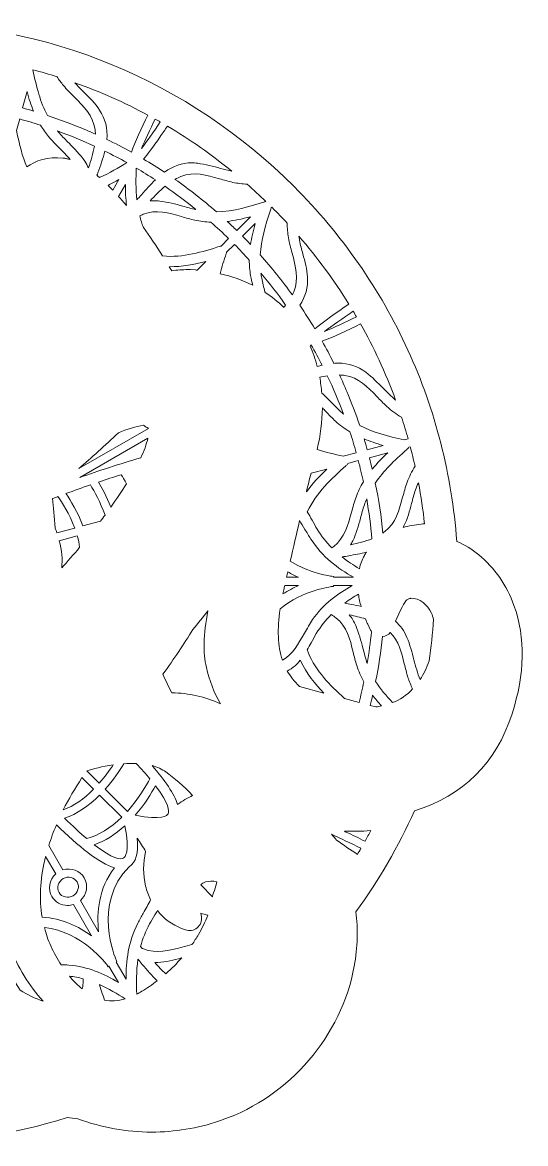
# Model space of a CAD drawing. Header units: millimetres. Extents: x 9 to 1326, y -344 to -41.
# Drawn here: x 1198 to 1325.5, y -333.6 to -49.4 of the extents above; entities that cross this region are included whole.
import ezdxf

# ---------------------------------------------------------------- set-up
doc = ezdxf.new("R2010")
doc.units = ezdxf.units.MM
doc.header["$MEASUREMENT"] = 0
doc.layers.add('Layer 1', color=7, linetype='Continuous')

msp = doc.modelspace()

# ---------------------------------------------------------------- linework, layer by layer
at = {"layer": 'Layer 1', "lineweight": 0}
for points, knots in [([(1322.58, -197.15), (1322.58, -197.15), (1322.58, -197.15), (1322.58, -197.15), (1320.86, -192.24), (1317.61, -187.57), (1313.65, -184.33), (1311.9, -182.89), (1310.03, -181.75), (1308.08, -180.92), (1306.84, -164.02), (1302.68, -147.7), (1295.7, -132.42), (1288.68, -117.04), (1278.97, -103.1), (1266.85, -90.98), (1240.01, -64.14), (1204.31, -49.35), (1166.35, -49.35), (1128.39, -49.35), (1092.69, -64.14), (1065.85, -90.98), (1040.07, -116.76), (1025.33, -150.97), (1024.3, -187.36), (1023.38, -187.15), (1022.49, -187.01), (1021.67, -186.96), (1021.67, -186.96), (1021.31, -186.95), (1021.31, -186.95), (1021.31, -186.95), (1021.2, -186.95), (1021.2, -186.95), (1019.08, -186.91), (1017.19, -187.38), (1015.58, -188.37), (1010.75, -191.33), (1009.03, -198.46), (1010.74, -208.44), (1012.36, -217.89), (1016.86, -228.98), (1023.41, -239.66), (1029.5, -249.6), (1036.83, -258.23), (1044.04, -263.97), (1050.08, -274.13), (1057.42, -283.55), (1065.85, -291.98), (1092.7, -318.83), (1128.39, -333.61), (1166.35, -333.61), (1181.01, -333.61), (1195.47, -331.4), (1209.32, -327.02), (1210.3, -327.15), (1211.18, -327.26), (1212.01, -327.35), (1212.01, -327.35), (1212.06, -327.35), (1212.06, -327.35), (1218.14, -329.57), (1224.43, -330.7), (1230.75, -330.7), (1236.56, -330.7), (1242.36, -329.75), (1247.97, -327.86), (1248.19, -327.79), (1248.41, -327.71), (1248.63, -327.63), (1265.77, -321.61), (1278.91, -306.29), (1282.1, -288.62), (1282.97, -283.79), (1283.11, -279.16), (1282.52, -274.85), (1288.35, -266.85), (1293.33, -258.23), (1297.33, -249.24), (1309.73, -245.45), (1318.06, -237.18), (1322.1, -224.63), (1325.36, -214.49), (1325.52, -205.5), (1322.58, -197.15)], [0, 0, 0, 0, 1, 1, 1, 2, 2, 2, 3, 3, 3, 4, 4, 4, 5, 5, 5, 6, 6, 6, 7, 7, 7, 8, 8, 8, 9, 9, 9, 10, 10, 10, 11, 11, 11, 12, 12, 12, 13, 13, 13, 14, 14, 14, 15, 15, 15, 16, 16, 16, 17, 17, 17, 18, 18, 18, 19, 19, 19, 20, 20, 20, 21, 21, 21, 22, 22, 22, 23, 23, 23, 24, 24, 24, 25, 25, 25, 26, 26, 26, 27, 27, 27, 28, 28, 28, 28]), ([(1206.78, -63.14), (1207.27, -63.9), (1207.81, -64.63), (1208.39, -65.32), (1209.24, -66.35), (1210.19, -67.3), (1211.11, -68.22), (1213.56, -70.68), (1215.88, -73), (1216.4, -76.49), (1216.46, -76.87), (1216.49, -77.26), (1216.51, -77.67), (1215.51, -77.22), (1214.63, -76.84), (1213.79, -76.48), (1210.75, -75.2), (1207.57, -74), (1204.32, -72.93), (1202.55, -69.53), (1201.57, -65.84), (1200.66, -61.37), (1202.72, -61.91), (1204.76, -62.5), (1206.78, -63.14)], [0, 0, 0, 0, 1, 1, 1, 2, 2, 2, 3, 3, 3, 4, 4, 4, 5, 5, 5, 6, 6, 6, 7, 7, 7, 8, 8, 8, 8]), ([(1225.66, -82.26), (1223.57, -81.1), (1221.47, -80.02), (1219.4, -79.02), (1219.63, -76.22), (1219.03, -73.79), (1217.56, -71.58), (1216.43, -69.87), (1214.98, -68.43), (1213.58, -67.04), (1212.81, -66.27), (1212.02, -65.47), (1211.29, -64.65), (1217.65, -66.9), (1223.83, -69.64), (1229.78, -72.84), (1228.17, -76.1), (1226.49, -79.75), (1225.66, -82.26)], [0, 0, 0, 0, 1, 1, 1, 2, 2, 2, 3, 3, 3, 4, 4, 4, 5, 5, 5, 6, 6, 6, 6]), ([(1199.19, -66.83), (1199.68, -68.74), (1200.2, -70.35), (1200.8, -71.82), (1199.94, -71.56), (1199.03, -71.31), (1198.06, -71.04), (1198.06, -71.04), (1199.19, -66.83), (1199.19, -66.83)], [0, 0, 0, 0, 1, 1, 1, 2, 2, 2, 3, 3, 3, 3]), ([(1202.58, -75.4), (1203.21, -76.45), (1203.88, -77.39), (1204.63, -78.28), (1205.48, -79.31), (1206.43, -80.26), (1207.35, -81.18), (1208.32, -82.15), (1209.26, -83.1), (1210.09, -84.1), (1209.81, -84.02), (1209.53, -83.95), (1209.27, -83.9), (1209.27, -83.9), (1209.13, -83.87), (1209.13, -83.87), (1209.01, -83.83), (1208.87, -83.81), (1208.74, -83.79), (1208.74, -83.79), (1208.27, -83.74), (1208.27, -83.74), (1204.52, -83.31), (1201.23, -84.44), (1199.09, -86.01), (1197.99, -83.3), (1197.23, -80.3), (1196.52, -76.79), (1196.52, -76.79), (1197.31, -73.84), (1197.31, -73.84), (1199.08, -74.32), (1200.86, -74.85), (1202.58, -75.4)], [0, 0, 0, 0, 1, 1, 1, 2, 2, 2, 3, 3, 3, 4, 4, 4, 5, 5, 5, 6, 6, 6, 7, 7, 7, 8, 8, 8, 9, 9, 9, 10, 10, 10, 11, 11, 11, 11]), ([(1232.95, -74.6), (1231.31, -77.03), (1229.57, -79.5), (1228.21, -81.3), (1229.08, -79.22), (1230.35, -76.48), (1231.63, -73.85), (1232.07, -74.1), (1232.51, -74.35), (1232.95, -74.6)], [0, 0, 0, 0, 1, 1, 1, 2, 2, 2, 3, 3, 3, 3]), ([(1248.24, -86.35), (1246.36, -85.84), (1244.42, -85.31), (1242.42, -85.06), (1241.89, -84.99), (1241.38, -84.96), (1240.88, -84.96), (1238.46, -84.96), (1236.24, -85.73), (1234.01, -87.33), (1232.29, -86.19), (1230.51, -85.07), (1228.71, -84.01), (1229.71, -82.81), (1231.08, -80.97), (1232.86, -78.41), (1233.53, -77.45), (1234.17, -76.5), (1234.75, -75.64), (1240.44, -79.03), (1245.91, -82.85), (1251.11, -87.09), (1250.14, -86.87), (1249.19, -86.61), (1248.24, -86.35)], [0, 0, 0, 0, 1, 1, 1, 2, 2, 2, 3, 3, 3, 4, 4, 4, 5, 5, 5, 6, 6, 6, 7, 7, 7, 8, 8, 8, 8]), ([(1209.82, -80), (1209, -79.17), (1208.14, -78.32), (1207.37, -77.43), (1207.21, -77.25), (1207.06, -77.07), (1206.91, -76.88), (1210.08, -78.03), (1213.22, -79.32), (1216.26, -80.73), (1215.94, -82.57), (1215.34, -84.47), (1214.74, -86.24), (1214.48, -85.65), (1214.16, -85.08), (1213.8, -84.54), (1212.67, -82.83), (1211.22, -81.39), (1209.82, -80)], [0, 0, 0, 0, 1, 1, 1, 2, 2, 2, 3, 3, 3, 4, 4, 4, 5, 5, 5, 6, 6, 6, 6]), ([(1217.56, -88.67), (1217.34, -88.48), (1217.12, -88.29), (1216.9, -88.11), (1216.97, -87.91), (1217.04, -87.7), (1217.12, -87.5), (1217.77, -85.69), (1218.45, -83.83), (1218.9, -81.99), (1220.82, -82.93), (1222.68, -83.9), (1224.45, -84.88), (1222.4, -86.19), (1220.07, -87.57), (1217.56, -88.67)], [0, 0, 0, 0, 1, 1, 1, 2, 2, 2, 3, 3, 3, 4, 4, 4, 5, 5, 5, 5]), ([(1228.17, -93.05), (1227.78, -93.48), (1227.39, -93.92), (1227, -94.36), (1226.7, -91.58), (1226.76, -88.76), (1226.87, -86.28), (1228.51, -87.25), (1230.13, -88.25), (1231.7, -89.27), (1230.47, -90.44), (1229.3, -91.76), (1228.17, -93.05)], [0, 0, 0, 0, 1, 1, 1, 2, 2, 2, 3, 3, 3, 4, 4, 4, 4]), ([(1259.7, -94.73), (1259.7, -94.73), (1259.69, -94.75), (1259.69, -94.75), (1259.6, -94.76), (1259.51, -94.78), (1259.43, -94.8), (1255.7, -95.98), (1251.49, -97.31), (1247.18, -97.36), (1243.84, -94.45), (1240.31, -91.69), (1236.67, -89.14), (1237.19, -88.85), (1237.69, -88.61), (1238.19, -88.41), (1241.53, -87.12), (1244.64, -88.03), (1247.93, -88.99), (1249.03, -89.31), (1250.17, -89.64), (1251.33, -89.9), (1252.52, -90.15), (1253.73, -90.31), (1254.98, -90.37), (1256.58, -91.78), (1258.16, -93.24), (1259.7, -94.73)], [0, 0, 0, 0, 1, 1, 1, 2, 2, 2, 3, 3, 3, 4, 4, 4, 5, 5, 5, 6, 6, 6, 7, 7, 7, 8, 8, 8, 9, 9, 9, 9]), ([(1219.7, -90.66), (1220.64, -90.19), (1221.56, -89.7), (1222.45, -89.19), (1222.45, -89.19), (1220.9, -91.87), (1220.9, -91.87), (1220.49, -91.45), (1220.09, -91.05), (1219.7, -90.66)], [0, 0, 0, 0, 1, 1, 1, 2, 2, 2, 3, 3, 3, 3]), ([(1224.11, -90.46), (1224.11, -92.22), (1224.17, -94.01), (1224.4, -95.81), (1223.72, -94.99), (1223.05, -94.21), (1222.38, -93.47), (1222.38, -93.47), (1224.11, -90.46), (1224.11, -90.46)], [0, 0, 0, 0, 1, 1, 1, 2, 2, 2, 3, 3, 3, 3]), ([(1234.14, -90.91), (1236.81, -92.76), (1239.44, -94.73), (1241.97, -96.79), (1240.85, -96.54), (1239.74, -96.24), (1238.65, -95.94), (1236.77, -95.43), (1234.82, -94.9), (1232.82, -94.65), (1232.32, -94.59), (1231.82, -94.55), (1231.33, -94.55), (1231.01, -94.55), (1230.69, -94.57), (1230.38, -94.59), (1231.58, -93.3), (1232.82, -92.01), (1234.14, -90.91)], [0, 0, 0, 0, 1, 1, 1, 2, 2, 2, 3, 3, 3, 4, 4, 4, 5, 5, 5, 6, 6, 6, 6]), ([(1261.36, -96.35), (1262.64, -97.63), (1263.88, -98.94), (1265.1, -100.26), (1265.11, -101.52), (1265.22, -102.74), (1265.43, -103.95), (1265.66, -105.27), (1266.01, -106.57), (1266.35, -107.83), (1267.24, -111.18), (1268.08, -114.35), (1266.79, -117.63), (1266.69, -117.9), (1266.57, -118.17), (1266.43, -118.44), (1263.91, -114.96), (1261.17, -111.56), (1258.27, -108.32), (1258.49, -104.57), (1259.5, -100.95), (1260.94, -96.68), (1260.95, -96.66), (1260.96, -96.64), (1260.96, -96.62), (1261, -96.53), (1261.03, -96.43), (1261.05, -96.33), (1261.05, -96.33), (1261.19, -96.19), (1261.19, -96.19), (1261.24, -96.24), (1261.3, -96.3), (1261.36, -96.35)], [0, 0, 0, 0, 1, 1, 1, 2, 2, 2, 3, 3, 3, 4, 4, 4, 5, 5, 5, 6, 6, 6, 7, 7, 7, 8, 8, 8, 9, 9, 9, 10, 10, 10, 11, 11, 11, 11]), ([(1227.72, -98.4), (1228.02, -98.25), (1228.31, -98.12), (1228.6, -98.01), (1231.94, -96.71), (1235.04, -97.62), (1238.33, -98.58), (1239.44, -98.9), (1240.57, -99.24), (1241.73, -99.49), (1243.04, -99.77), (1244.36, -99.94), (1245.75, -99.99), (1247.28, -101.34), (1248.79, -102.74), (1250.26, -104.17), (1250.26, -104.17), (1248.38, -106.05), (1248.38, -106.05), (1248.29, -106.06), (1248.21, -106.08), (1248.12, -106.11), (1243.69, -107.51), (1238.7, -109.07), (1233.54, -108.57), (1231.9, -105.98), (1230.27, -103.56), (1228.66, -101.32), (1228.29, -100.36), (1227.98, -99.39), (1227.72, -98.4)], [0, 0, 0, 0, 1, 1, 1, 2, 2, 2, 3, 3, 3, 4, 4, 4, 5, 5, 5, 6, 6, 6, 7, 7, 7, 8, 8, 8, 9, 9, 9, 10, 10, 10, 10]), ([(1252.32, -102.11), (1251.47, -101.28), (1250.67, -100.52), (1249.9, -99.8), (1251.69, -99.59), (1253.59, -99.21), (1255.82, -98.62), (1255.82, -98.62), (1252.32, -102.11), (1252.32, -102.11)], [0, 0, 0, 0, 1, 1, 1, 2, 2, 2, 3, 3, 3, 3]), ([(1257.01, -100.36), (1256.44, -102.34), (1256.06, -104.05), (1255.82, -105.66), (1255.1, -104.89), (1254.44, -104.21), (1253.8, -103.57), (1253.8, -103.57), (1257.01, -100.36), (1257.01, -100.36)], [0, 0, 0, 0, 1, 1, 1, 2, 2, 2, 3, 3, 3, 3]), ([(1272.14, -127.07), (1270.92, -125.05), (1269.63, -123.04), (1268.29, -121.08), (1269.77, -118.85), (1270.41, -116.52), (1270.25, -113.96), (1270.13, -111.91), (1269.59, -109.94), (1269.08, -108.04), (1268.77, -106.91), (1268.46, -105.75), (1268.23, -104.59), (1268.17, -104.25), (1268.11, -103.91), (1268.06, -103.56), (1272.76, -108.99), (1277, -114.75), (1280.75, -120.8), (1277.68, -122.83), (1274.25, -125.22), (1272.14, -127.07)], [0, 0, 0, 0, 1, 1, 1, 2, 2, 2, 3, 3, 3, 4, 4, 4, 5, 5, 5, 6, 6, 6, 7, 7, 7, 7]), ([(1249.64, -107.98), (1249.64, -107.96), (1249.65, -107.94), (1249.65, -107.93), (1249.69, -107.83), (1249.72, -107.74), (1249.74, -107.63), (1249.74, -107.63), (1251.74, -105.63), (1251.74, -105.63), (1253.02, -106.92), (1254.28, -108.25), (1255.5, -109.59), (1255.5, -110.95), (1255.61, -112.25), (1255.84, -113.55), (1255.84, -113.55), (1255.84, -113.55), (1255.84, -113.55), (1255.98, -114.37), (1256.18, -115.19), (1256.38, -116), (1253.84, -114.72), (1251.07, -113.74), (1248.08, -113.06), (1248.54, -111.32), (1249.08, -109.63), (1249.64, -107.98)], [0, 0, 0, 0, 1, 1, 1, 2, 2, 2, 3, 3, 3, 4, 4, 4, 5, 5, 5, 6, 6, 6, 7, 7, 7, 8, 8, 8, 9, 9, 9, 9]), ([(1242.28, -112.16), (1242.13, -112.14), (1241.99, -112.13), (1241.84, -112.12), (1241.84, -112.12), (1240.62, -112.04), (1240.62, -112.04), (1240.62, -112.04), (1240.17, -112.02), (1240.17, -112.02), (1240.08, -112.02), (1239.98, -112.03), (1239.88, -112.04), (1238.57, -112.02), (1237.2, -112.12), (1235.83, -112.32), (1235.63, -111.98), (1235.42, -111.64), (1235.22, -111.3), (1238.51, -111.32), (1241.67, -110.69), (1244.51, -109.93), (1244.51, -109.93), (1242.28, -112.16), (1242.28, -112.16)], [0, 0, 0, 0, 1, 1, 1, 2, 2, 2, 3, 3, 3, 4, 4, 4, 5, 5, 5, 6, 6, 6, 7, 7, 7, 8, 8, 8, 8]), ([(1259.53, -117.81), (1259.52, -117.75), (1259.5, -117.69), (1259.48, -117.63), (1259.18, -116.51), (1258.86, -115.34), (1258.64, -114.19), (1258.56, -113.78), (1258.5, -113.36), (1258.44, -112.94), (1260.65, -115.55), (1262.76, -118.27), (1264.72, -121.03), (1264.57, -121.22), (1264.41, -121.41), (1264.24, -121.6), (1262.81, -120.18), (1261.23, -118.92), (1259.53, -117.81)], [0, 0, 0, 0, 1, 1, 1, 2, 2, 2, 3, 3, 3, 4, 4, 4, 5, 5, 5, 6, 6, 6, 6]), ([(1282.66, -123.98), (1279.86, -125.36), (1276.85, -126.76), (1274.6, -127.7), (1276.54, -126.23), (1279.25, -124.33), (1281.84, -122.59), (1282.12, -123.05), (1282.39, -123.52), (1282.66, -123.98)], [0, 0, 0, 0, 1, 1, 1, 2, 2, 2, 3, 3, 3, 3]), ([(1288.38, -134.95), (1289.92, -138.28), (1291.32, -141.67), (1292.58, -145.1), (1291.48, -144.15), (1290.44, -143.11), (1289.44, -142.09), (1288.06, -140.71), (1286.64, -139.28), (1285.04, -138.06), (1283, -136.51), (1280.71, -135.75), (1278.08, -135.75), (1277.7, -135.75), (1277.32, -135.76), (1276.93, -135.8), (1275.96, -133.84), (1274.95, -131.95), (1273.94, -130.15), (1276.61, -129.23), (1280.4, -127.45), (1283.7, -125.81), (1285.37, -128.79), (1286.94, -131.84), (1288.38, -134.95)], [0, 0, 0, 0, 1, 1, 1, 2, 2, 2, 3, 3, 3, 4, 4, 4, 5, 5, 5, 6, 6, 6, 7, 7, 7, 8, 8, 8, 8]), ([(1272.72, -136.59), (1272.25, -134.8), (1271.65, -133.06), (1270.93, -131.4), (1270.99, -131.3), (1271.06, -131.2), (1271.12, -131.1), (1271.13, -131.09), (1271.13, -131.08), (1271.14, -131.07), (1272.14, -132.83), (1273.09, -134.57), (1273.96, -136.28), (1273.55, -136.37), (1273.14, -136.48), (1272.72, -136.59)], [0, 0, 0, 0, 1, 1, 1, 2, 2, 2, 3, 3, 3, 4, 4, 4, 5, 5, 5, 5]), ([(1279.41, -148.68), (1278.39, -147.78), (1277.42, -146.81), (1276.47, -145.86), (1275.64, -145.01), (1274.78, -144.15), (1273.87, -143.32), (1273.76, -141.97), (1273.58, -140.64), (1273.34, -139.33), (1273.98, -139.18), (1274.62, -139.05), (1275.26, -138.94), (1276.8, -142.15), (1278.19, -145.41), (1279.41, -148.68)], [0, 0, 0, 0, 1, 1, 1, 2, 2, 2, 3, 3, 3, 4, 4, 4, 5, 5, 5, 5]), ([(1295.75, -154.92), (1295.75, -154.92), (1294.75, -155.19), (1294.75, -155.19), (1290.58, -154.27), (1286.85, -153.34), (1283.49, -151.53), (1282.51, -148.62), (1281.4, -145.72), (1280.21, -142.9), (1279.64, -141.55), (1279.03, -140.18), (1278.35, -138.73), (1278.83, -138.75), (1279.28, -138.79), (1279.7, -138.85), (1283.24, -139.4), (1285.47, -141.74), (1287.84, -144.22), (1288.64, -145.05), (1289.45, -145.91), (1290.33, -146.7), (1291.47, -147.74), (1292.72, -148.65), (1294.09, -149.46), (1294.68, -151.27), (1295.24, -153.09), (1295.75, -154.92)], [0, 0, 0, 0, 1, 1, 1, 2, 2, 2, 3, 3, 3, 4, 4, 4, 5, 5, 5, 6, 6, 6, 7, 7, 7, 8, 8, 8, 9, 9, 9, 9]), ([(1274.88, -147.98), (1275.67, -148.81), (1276.49, -149.67), (1277.37, -150.47), (1278.47, -151.46), (1279.65, -152.33), (1280.98, -153.14), (1281.56, -154.9), (1282.1, -156.68), (1282.6, -158.45), (1282.6, -158.45), (1279.31, -159.33), (1279.31, -159.33), (1277.18, -158.86), (1274.92, -158.35), (1272.68, -157.62), (1273.56, -154.1), (1274, -150.56), (1274.02, -147.09), (1274.31, -147.38), (1274.59, -147.68), (1274.88, -147.98)], [0, 0, 0, 0, 1, 1, 1, 2, 2, 2, 3, 3, 3, 4, 4, 4, 5, 5, 5, 6, 6, 6, 7, 7, 7, 7]), ([(1212.27, -162.49), (1215.46, -159.75), (1218.96, -156.64), (1222.32, -153.43), (1224.53, -152.45), (1226.82, -151.83), (1228.67, -151.44), (1228.84, -151.55), (1228.99, -151.66), (1229.15, -151.77), (1229.3, -151.89), (1229.46, -152.01), (1229.63, -152.1), (1229.63, -152.1), (1229.95, -152.28), (1229.95, -152.28), (1229.95, -152.28), (1212.27, -162.49), (1212.27, -162.49)], [0, 0, 0, 0, 1, 1, 1, 2, 2, 2, 3, 3, 3, 4, 4, 4, 5, 5, 5, 6, 6, 6, 6]), ([(1228.01, -159.75), (1222.7, -161.26), (1217.28, -163.06), (1212.53, -164.74), (1212.53, -164.74), (1229.83, -154.75), (1229.83, -154.75), (1229.43, -156.33), (1228.83, -157.98), (1228.01, -159.75)], [0, 0, 0, 0, 1, 1, 1, 2, 2, 2, 3, 3, 3, 3]), ([(1285.39, -157.7), (1285.14, -156.79), (1284.87, -155.87), (1284.58, -154.95), (1286.02, -155.55), (1287.62, -156.09), (1289.47, -156.61), (1289.47, -156.61), (1285.39, -157.7), (1285.39, -157.7)], [0, 0, 0, 0, 1, 1, 1, 2, 2, 2, 3, 3, 3, 3]), ([(1290.58, -158.47), (1289.28, -159.7), (1287.92, -161.08), (1286.67, -162.62), (1286.45, -161.72), (1286.21, -160.77), (1285.93, -159.71), (1285.93, -159.71), (1290.58, -158.47), (1290.58, -158.47)], [0, 0, 0, 0, 1, 1, 1, 2, 2, 2, 3, 3, 3, 3]), ([(1295.52, -165.93), (1295.06, -167.19), (1294.71, -168.49), (1294.37, -169.74), (1293.47, -173.09), (1292.62, -176.26), (1289.86, -178.46), (1289.71, -178.58), (1289.55, -178.69), (1289.38, -178.81), (1288.95, -174.56), (1288.3, -170.3), (1287.44, -166.14), (1289.5, -163.1), (1292.12, -160.53), (1295.41, -157.64), (1295.43, -157.62), (1295.45, -157.61), (1295.46, -157.59), (1295.65, -157.45), (1295.8, -157.26), (1295.9, -157.04), (1295.9, -157.04), (1296.3, -156.93), (1296.3, -156.93), (1296.73, -158.57), (1297.13, -160.21), (1297.5, -161.86), (1296.69, -163.19), (1296.03, -164.53), (1295.52, -165.93)], [0, 0, 0, 0, 1, 1, 1, 2, 2, 2, 3, 3, 3, 4, 4, 4, 5, 5, 5, 6, 6, 6, 7, 7, 7, 8, 8, 8, 9, 9, 9, 10, 10, 10, 10]), ([(1282.56, -169.69), (1282.1, -170.95), (1281.75, -172.25), (1281.41, -173.5), (1280.51, -176.86), (1279.66, -180.02), (1276.89, -182.22), (1276.75, -182.34), (1276.59, -182.45), (1276.42, -182.57), (1275.01, -181.15), (1273.81, -179.61), (1272.73, -177.87), (1272.3, -177.17), (1271.86, -176.37), (1271.4, -175.53), (1271.02, -174.83), (1270.63, -174.12), (1270.21, -173.41), (1272.53, -168.56), (1276.3, -165.01), (1279.97, -161.77), (1279.99, -161.76), (1280, -161.75), (1280.01, -161.73), (1280.2, -161.59), (1280.35, -161.4), (1280.45, -161.18), (1280.45, -161.18), (1283.13, -160.46), (1283.13, -160.46), (1283.6, -162.23), (1284.03, -164.04), (1284.41, -165.83), (1283.65, -167.1), (1283.04, -168.37), (1282.56, -169.69)], [0, 0, 0, 0, 1, 1, 1, 2, 2, 2, 3, 3, 3, 4, 4, 4, 5, 5, 5, 6, 6, 6, 7, 7, 7, 8, 8, 8, 9, 9, 9, 10, 10, 10, 11, 11, 11, 12, 12, 12, 12]), ([(1220.43, -172.22), (1219.36, -169.55), (1218.13, -167.33), (1217.27, -165.9), (1219.24, -165.24), (1221.18, -164.61), (1223.05, -164.02), (1223.4, -164.57), (1223.87, -165.35), (1224.39, -166.31), (1223.13, -168.33), (1221.8, -170.3), (1220.43, -172.22)], [0, 0, 0, 0, 1, 1, 1, 2, 2, 2, 3, 3, 3, 4, 4, 4, 4]), ([(1271.15, -163.67), (1271.15, -163.67), (1275.14, -162.6), (1275.14, -162.6), (1273.29, -164.34), (1271.5, -166.24), (1269.98, -168.41), (1270.37, -166.83), (1270.75, -165.25), (1271.15, -163.67)], [0, 0, 0, 0, 1, 1, 1, 2, 2, 2, 3, 3, 3, 3]), ([(1217.79, -175.81), (1217.79, -175.81), (1213.31, -177.02), (1213.31, -177.02), (1212.03, -173.47), (1210.21, -170.52), (1209.03, -168.81), (1211.09, -168.05), (1213.17, -167.31), (1215.24, -166.59), (1216.22, -168.19), (1217.75, -170.94), (1218.95, -174.27), (1218.56, -174.79), (1218.18, -175.3), (1217.79, -175.81)], [0, 0, 0, 0, 1, 1, 1, 2, 2, 2, 3, 3, 3, 4, 4, 4, 5, 5, 5, 5]), ([(1299.93, -176.49), (1299.63, -176.5), (1299.35, -176.53), (1299.07, -176.56), (1297.41, -176.73), (1295.88, -177.02), (1294.47, -177.41), (1294.55, -177.27), (1294.62, -177.14), (1294.69, -177.01), (1295.61, -175.17), (1296.13, -173.2), (1296.64, -171.29), (1296.93, -170.16), (1297.24, -169), (1297.63, -167.89), (1297.84, -167.26), (1298.09, -166.65), (1298.36, -166.05), (1299.02, -169.49), (1299.54, -172.98), (1299.93, -176.49)], [0, 0, 0, 0, 1, 1, 1, 2, 2, 2, 3, 3, 3, 4, 4, 4, 5, 5, 5, 6, 6, 6, 7, 7, 7, 7]), ([(1205.62, -170.08), (1206.08, -169.91), (1206.54, -169.73), (1207, -169.56), (1207.98, -170.95), (1209.92, -173.94), (1211.25, -177.57), (1211.25, -177.57), (1206.75, -178.77), (1206.75, -178.77), (1206.6, -178.36), (1206.45, -177.95), (1206.29, -177.55), (1206.07, -174.74), (1205.83, -172.16), (1205.62, -170.08)], [0, 0, 0, 0, 1, 1, 1, 2, 2, 2, 3, 3, 3, 4, 4, 4, 5, 5, 5, 5]), ([(1284.67, -171.65), (1284.84, -171.14), (1285.03, -170.65), (1285.25, -170.15), (1285.83, -173.49), (1286.28, -176.89), (1286.59, -180.28), (1284.9, -180.95), (1283.02, -181.4), (1281.17, -181.77), (1281.37, -181.45), (1281.56, -181.12), (1281.73, -180.77), (1282.65, -178.93), (1283.17, -176.96), (1283.67, -175.05), (1283.97, -173.93), (1284.28, -172.76), (1284.67, -171.65)], [0, 0, 0, 0, 1, 1, 1, 2, 2, 2, 3, 3, 3, 4, 4, 4, 5, 5, 5, 6, 6, 6, 6]), ([(1268.25, -175.67), (1268.71, -176.38), (1269.16, -177.13), (1269.61, -177.89), (1270.08, -178.69), (1270.57, -179.51), (1271.1, -180.33), (1274.02, -184.9), (1277.94, -187.76), (1281.89, -190.04), (1281.89, -190.04), (1276.85, -190.04), (1276.85, -190.04), (1276.85, -190.04), (1276.87, -189.83), (1276.87, -189.83), (1276.87, -189.83), (1276.39, -189.77), (1276.39, -189.77), (1276.3, -189.77), (1270.95, -189.13), (1265.88, -185.98), (1266.67, -182.52), (1267.45, -179.09), (1268.25, -175.67)], [0, 0, 0, 0, 1, 1, 1, 2, 2, 2, 3, 3, 3, 4, 4, 4, 5, 5, 5, 6, 6, 6, 7, 7, 7, 8, 8, 8, 8]), ([(1207.97, -187.67), (1208.19, -185.52), (1207.99, -183.21), (1207.35, -180.77), (1207.35, -180.77), (1211.9, -179.55), (1211.9, -179.55), (1212.18, -180.53), (1212.38, -181.49), (1212.51, -182.43), (1210.96, -184.28), (1209.43, -186.03), (1207.97, -187.67)], [0, 0, 0, 0, 1, 1, 1, 2, 2, 2, 3, 3, 3, 4, 4, 4, 4]), ([(1284.7, -184.48), (1284.09, -185.58), (1283.67, -186.71), (1283.4, -187.85), (1281.91, -186.97), (1280.41, -186), (1279, -184.88), (1279.57, -184.78), (1280.13, -184.68), (1280.69, -184.58), (1282.18, -184.31), (1283.71, -184.04), (1285.19, -183.68), (1285.02, -183.94), (1284.86, -184.21), (1284.7, -184.48)], [0, 0, 0, 0, 1, 1, 1, 2, 2, 2, 3, 3, 3, 4, 4, 4, 5, 5, 5, 5]), ([(1265.27, -188.67), (1266.19, -189.19), (1267.1, -189.65), (1268, -190.04), (1268, -190.04), (1264.96, -190.04), (1264.96, -190.04), (1265.07, -189.59), (1265.17, -189.13), (1265.27, -188.67)], [0, 0, 0, 0, 1, 1, 1, 2, 2, 2, 3, 3, 3, 3]), ([(1263.88, -211.05), (1262.72, -207.42), (1262.53, -203.22), (1263.31, -198.07), (1268.94, -193.28), (1276.28, -192.41), (1276.39, -192.4), (1276.39, -192.4), (1276.87, -192.35), (1276.87, -192.35), (1276.87, -192.35), (1276.85, -192.12), (1276.85, -192.12), (1276.85, -192.12), (1281.61, -192.12), (1281.61, -192.12), (1277.9, -194.24), (1274.25, -196.83), (1271.55, -200.77), (1270.8, -201.88), (1270.14, -203.05), (1269.5, -204.18), (1267.97, -206.91), (1266.51, -209.5), (1263.88, -211.05)], [0, 0, 0, 0, 1, 1, 1, 2, 2, 2, 3, 3, 3, 4, 4, 4, 5, 5, 5, 6, 6, 6, 7, 7, 7, 8, 8, 8, 8]), ([(1264.1, -193.87), (1264.1, -193.87), (1264.25, -193.19), (1264.25, -193.19), (1264.33, -192.84), (1264.41, -192.48), (1264.49, -192.12), (1264.49, -192.12), (1268, -192.12), (1268, -192.12), (1266.69, -192.7), (1265.34, -193.41), (1264.02, -194.27), (1264.05, -194.14), (1264.07, -194), (1264.1, -193.87)], [0, 0, 0, 0, 1, 1, 1, 2, 2, 2, 3, 3, 3, 4, 4, 4, 5, 5, 5, 5]), ([(1283.17, -194.3), (1283.33, -195.42), (1283.56, -196.48), (1283.83, -197.44), (1283.02, -197.26), (1282.2, -197.09), (1281.4, -196.93), (1280.83, -196.81), (1280.26, -196.69), (1279.68, -196.57), (1280.81, -195.74), (1281.99, -194.99), (1283.17, -194.3)], [0, 0, 0, 0, 1, 1, 1, 2, 2, 2, 3, 3, 3, 4, 4, 4, 4]), ([(1298.77, -215.98), (1298.13, -214.35), (1297.68, -212.63), (1297.24, -210.96), (1296.74, -209.08), (1296.23, -207.13), (1295.45, -205.27), (1294.76, -203.65), (1293.79, -202.29), (1292.52, -201.18), (1293.62, -198.52), (1294.99, -196.12), (1295.41, -195.77), (1295.53, -195.69), (1295.65, -195.62), (1295.76, -195.57), (1295.76, -195.57), (1296.08, -195.45), (1296.08, -195.45), (1296.12, -195.44), (1296.15, -195.43), (1296.22, -195.41), (1296.22, -195.41), (1296.28, -195.39), (1296.28, -195.39), (1296.32, -195.38), (1296.37, -195.38), (1296.41, -195.37), (1298.63, -195.13), (1300.77, -197.11), (1301.66, -199.09), (1301.66, -199.09), (1301.66, -199.09), (1301.66, -199.09), (1301.89, -199.6), (1302.07, -200.14), (1302.21, -200.71), (1301.98, -204.24), (1301.6, -207.76), (1301.1, -211.25), (1300.48, -212.99), (1299.69, -214.58), (1298.77, -215.98)], [0, 0, 0, 0, 1, 1, 1, 2, 2, 2, 3, 3, 3, 4, 4, 4, 5, 5, 5, 6, 6, 6, 7, 7, 7, 8, 8, 8, 9, 9, 9, 10, 10, 10, 11, 11, 11, 12, 12, 12, 13, 13, 13, 14, 14, 14, 14]), ([(1241.19, -203.27), (1242.52, -201.75), (1243.79, -200.17), (1245, -198.53), (1243.87, -204.61), (1243.76, -209.15), (1244.63, -212.89), (1245.38, -216.16), (1246.57, -219.24), (1248.17, -222.08), (1244.29, -220.34), (1240.17, -219.41), (1235.87, -219.3), (1235.04, -217.77), (1234.28, -216.19), (1233.62, -214.6), (1236.41, -210.74), (1238.96, -206.93), (1241.19, -203.27)], [0, 0, 0, 0, 1, 1, 1, 2, 2, 2, 3, 3, 3, 4, 4, 4, 5, 5, 5, 6, 6, 6, 6]), ([(1270.51, -209.25), (1270.41, -208.99), (1270.3, -208.73), (1270.18, -208.4), (1270.52, -207.82), (1270.84, -207.23), (1271.15, -206.66), (1271.6, -205.82), (1272.03, -205.04), (1272.49, -204.3), (1273.6, -202.51), (1274.84, -200.93), (1276.27, -199.49), (1276.71, -199.75), (1277.1, -200.03), (1277.46, -200.32), (1280.25, -202.56), (1281.02, -205.71), (1281.83, -209.04), (1282.1, -210.15), (1282.38, -211.3), (1282.75, -212.43), (1283.2, -213.84), (1283.78, -215.19), (1284.53, -216.54), (1284.17, -218.28), (1283.76, -220.03), (1283.32, -221.76), (1283.32, -221.76), (1279.67, -220.78), (1279.67, -220.78), (1275.77, -217.2), (1272.4, -213.85), (1270.51, -209.25)], [0, 0, 0, 0, 1, 1, 1, 2, 2, 2, 3, 3, 3, 4, 4, 4, 5, 5, 5, 6, 6, 6, 7, 7, 7, 8, 8, 8, 9, 9, 9, 10, 10, 10, 11, 11, 11, 11]), ([(1284.92, -200.59), (1285.14, -201.13), (1285.35, -201.58), (1285.51, -201.92), (1285.51, -201.92), (1286.24, -203.42), (1286.24, -203.42), (1286.31, -203.56), (1286.39, -203.7), (1286.48, -203.83), (1286.21, -206.52), (1285.85, -209.22), (1285.4, -211.9), (1284.97, -210.61), (1284.62, -209.28), (1284.28, -207.99), (1283.78, -206.11), (1283.26, -204.16), (1282.48, -202.3), (1282.05, -201.27), (1281.51, -200.36), (1280.85, -199.54), (1282.22, -199.85), (1283.59, -200.18), (1284.92, -200.59)], [0, 0, 0, 0, 1, 1, 1, 2, 2, 2, 3, 3, 3, 4, 4, 4, 5, 5, 5, 6, 6, 6, 7, 7, 7, 8, 8, 8, 8]), ([(1287.52, -216.43), (1288.28, -212.72), (1288.86, -208.91), (1289.28, -205.08), (1290.05, -204.99), (1290.74, -204.61), (1291.23, -204.02), (1293.37, -206.19), (1294.07, -209.03), (1294.79, -212.01), (1295.07, -213.12), (1295.35, -214.28), (1295.71, -215.41), (1296.03, -216.41), (1296.43, -217.39), (1296.9, -218.35), (1295.4, -219.94), (1293.69, -221.11), (1291.83, -221.77), (1290.21, -220.12), (1288.73, -218.38), (1287.52, -216.43)], [0, 0, 0, 0, 1, 1, 1, 2, 2, 2, 3, 3, 3, 4, 4, 4, 5, 5, 5, 6, 6, 6, 7, 7, 7, 7]), ([(1265.13, -213.84), (1265.82, -213.46), (1266.48, -213.01), (1267.1, -212.45), (1267.55, -212.05), (1267.98, -211.59), (1268.41, -211.06), (1270, -214.42), (1272.31, -217.19), (1274.43, -219.38), (1274.43, -219.38), (1268.22, -217.71), (1268.22, -217.71), (1266.91, -216.45), (1265.88, -215.11), (1265.13, -213.84)], [0, 0, 0, 0, 1, 1, 1, 2, 2, 2, 3, 3, 3, 4, 4, 4, 5, 5, 5, 5]), ([(1287.6, -222.91), (1287.6, -222.91), (1286.13, -222.51), (1286.13, -222.51), (1286.35, -221.64), (1286.56, -220.78), (1286.76, -219.93), (1287.42, -220.8), (1288.17, -221.68), (1289.01, -222.6), (1288.53, -222.72), (1288.07, -222.82), (1287.6, -222.91)], [0, 0, 0, 0, 1, 1, 1, 2, 2, 2, 3, 3, 3, 4, 4, 4, 4]), ([(1217.48, -242.27), (1217.48, -242.27), (1214.33, -239.12), (1214.33, -239.12), (1215.8, -238.65), (1218.18, -238), (1221.02, -237.59), (1220.08, -239.03), (1218.9, -240.67), (1217.48, -242.27)], [0, 0, 0, 0, 1, 1, 1, 2, 2, 2, 3, 3, 3, 3]), ([(1230.3, -241.13), (1229.46, -242.74), (1227.49, -246.18), (1224.6, -249.39), (1224.6, -249.39), (1218.98, -243.77), (1218.98, -243.77), (1221.02, -241.48), (1222.59, -239.13), (1223.68, -237.3), (1223.68, -237.3), (1223.68, -237.3), (1223.68, -237.3), (1224.8, -237.22), (1225.84, -237.2), (1226.83, -237.24), (1228.13, -238.62), (1229.3, -239.93), (1230.3, -241.13)], [0, 0, 0, 0, 1, 1, 1, 2, 2, 2, 3, 3, 3, 4, 4, 4, 5, 5, 5, 6, 6, 6, 6]), ([(1241.14, -245.35), (1239.84, -245.95), (1238.55, -246.71), (1237.32, -247.67), (1236.51, -244.98), (1234.11, -241.52), (1230.87, -237.79), (1232.24, -238.16), (1233.4, -238.69), (1234.36, -239.4), (1236.41, -240.92), (1238.93, -242.92), (1241.14, -245.35)], [0, 0, 0, 0, 1, 1, 1, 2, 2, 2, 3, 3, 3, 4, 4, 4, 4]), ([(1213.1, -240.83), (1213.1, -240.83), (1216.06, -243.79), (1216.06, -243.79), (1213.59, -246.25), (1211.01, -248), (1208.36, -249.02), (1209.72, -246.3), (1211.3, -243.56), (1213.1, -240.83)], [0, 0, 0, 0, 1, 1, 1, 2, 2, 2, 3, 3, 3, 3]), ([(1234.9, -249.98), (1234.69, -250.43), (1233.46, -251.73), (1226.55, -250.38), (1228.98, -247.59), (1230.73, -244.73), (1231.73, -242.91), (1235.22, -247.47), (1235.23, -249.29), (1234.9, -249.98)], [0, 0, 0, 0, 1, 1, 1, 2, 2, 2, 3, 3, 3, 3]), ([(1214.3, -256.29), (1212.61, -254.85), (1210.73, -253.12), (1208.7, -251.12), (1211.79, -250.03), (1214.76, -248.07), (1217.56, -245.29), (1217.56, -245.29), (1223.16, -250.89), (1223.16, -250.89), (1220.34, -253.64), (1217.36, -255.45), (1214.3, -256.29)], [0, 0, 0, 0, 1, 1, 1, 2, 2, 2, 3, 3, 3, 4, 4, 4, 4]), ([(1217.31, -279.92), (1217.31, -279.92), (1212.72, -271.96), (1212.72, -271.96), (1214.33, -270.49), (1214.76, -268.11), (1213.69, -266.25), (1213.69, -266.25), (1213.69, -266.24), (1213.69, -266.24), (1212.61, -264.39), (1210.33, -263.56), (1208.25, -264.22), (1208.25, -264.22), (1204.69, -258.05), (1204.69, -258.05), (1205.24, -256.31), (1205.88, -254.56), (1206.62, -252.8), (1212.12, -258.19), (1217.51, -262.58), (1221.33, -263.69), (1217.3, -268.95), (1216.78, -275.04), (1217.31, -279.92)], [0, 0, 0, 0, 1, 1, 1, 2, 2, 2, 3, 3, 3, 4, 4, 4, 5, 5, 5, 6, 6, 6, 7, 7, 7, 8, 8, 8, 8]), ([(1224, -253.01), (1225.31, -259.82), (1224.02, -261.04), (1223.57, -261.25), (1222.86, -261.58), (1220.98, -261.55), (1216.23, -257.86), (1218.93, -256.9), (1221.53, -255.27), (1224, -253.01)], [0, 0, 0, 0, 1, 1, 1, 2, 2, 2, 3, 3, 3, 3]), ([(1282.91, -260.29), (1281.18, -259.14), (1279.32, -257.88), (1277.64, -256.68), (1277.21, -256.18), (1276.76, -255.68), (1276.3, -255.2), (1278.61, -256.23), (1281.35, -257.53), (1283.81, -258.75), (1283.51, -259.27), (1283.21, -259.78), (1282.91, -260.29)], [0, 0, 0, 0, 1, 1, 1, 2, 2, 2, 3, 3, 3, 4, 4, 4, 4]), ([(1284.83, -256.95), (1283.2, -256.14), (1281.55, -255.34), (1280.08, -254.65), (1279.91, -254.57), (1279.76, -254.5), (1279.6, -254.42), (1281.66, -254.47), (1283.92, -254.44), (1286.3, -254.26), (1285.83, -255.17), (1285.33, -256.06), (1284.83, -256.95)], [0, 0, 0, 0, 1, 1, 1, 2, 2, 2, 3, 3, 3, 4, 4, 4, 4]), ([(1192.67, -257.64), (1193.6, -257.12), (1194.52, -256.59), (1195.41, -256.04), (1195.06, -257.21), (1194.74, -258.37), (1194.47, -259.52), (1191.27, -272.82), (1193.94, -281.48), (1194.84, -283.82), (1196.78, -288.89), (1199.66, -293.57), (1203.26, -297.52), (1201.23, -296.82), (1199.28, -295.87), (1197.42, -294.69), (1194.06, -289.89), (1192.15, -284.36), (1191.02, -276.23), (1191.02, -276.23), (1191.02, -276.23), (1191.02, -276.23), (1190.21, -270.35), (1190.74, -264.26), (1192.67, -257.64)], [0, 0, 0, 0, 1, 1, 1, 2, 2, 2, 3, 3, 3, 4, 4, 4, 5, 5, 5, 6, 6, 6, 7, 7, 7, 8, 8, 8, 8]), ([(1221.74, -287.05), (1221.68, -286.91), (1215.61, -272.75), (1225.07, -263.41), (1226.79, -262.34), (1227.45, -260.03), (1227.12, -256.21), (1227.13, -256.22), (1227.13, -256.23), (1227.14, -256.24), (1227.85, -257.32), (1228.58, -258.43), (1229.24, -259.55), (1228.56, -262.42), (1228.52, -265.47), (1229.22, -268.35), (1229.52, -269.57), (1229.94, -270.72), (1230.46, -271.79), (1229.94, -272.92), (1229.3, -274.06), (1228.64, -275.24), (1228.19, -276.05), (1227.73, -276.88), (1227.28, -277.74), (1224.78, -282.56), (1224.26, -287.38), (1224.26, -291.94), (1224.26, -291.94), (1221.74, -287.58), (1221.74, -287.58), (1221.74, -287.58), (1221.94, -287.5), (1221.94, -287.5), (1221.94, -287.5), (1221.74, -287.05), (1221.74, -287.05)], [0, 0, 0, 0, 1, 1, 1, 2, 2, 2, 3, 3, 3, 4, 4, 4, 5, 5, 5, 6, 6, 6, 7, 7, 7, 8, 8, 8, 9, 9, 9, 10, 10, 10, 11, 11, 11, 12, 12, 12, 12]), ([(1203.66, -261.73), (1203.73, -261.43), (1203.81, -261.13), (1203.89, -260.83), (1203.89, -260.83), (1206.45, -265.26), (1206.45, -265.26), (1204.83, -266.73), (1204.41, -269.12), (1205.48, -270.98), (1206.28, -272.37), (1207.81, -273.23), (1209.46, -273.23), (1209.95, -273.23), (1210.44, -273.16), (1210.92, -273.01), (1210.92, -273.01), (1215.51, -280.96), (1215.51, -280.96), (1212.28, -278.59), (1208.02, -276.44), (1202.99, -276.18), (1202.24, -271.64), (1202.45, -266.75), (1203.66, -261.73)], [0, 0, 0, 0, 1, 1, 1, 2, 2, 2, 3, 3, 3, 4, 4, 4, 5, 5, 5, 6, 6, 6, 7, 7, 7, 8, 8, 8, 8]), ([(1208.33, -266.44), (1209.6, -265.72), (1211.19, -266.09), (1211.88, -267.28), (1212.57, -268.48), (1212.1, -270.05), (1210.83, -270.78), (1209.56, -271.51), (1207.97, -271.14), (1207.28, -269.94), (1206.59, -268.75), (1207.06, -267.18), (1208.33, -266.44)], [0, 0, 0, 0, 1, 1, 1, 2, 2, 2, 3, 3, 3, 4, 4, 4, 4]), ([(1246.18, -271.09), (1246.18, -271.09), (1243.21, -268), (1243.21, -268), (1243.51, -267.65), (1243.92, -267.45), (1244.44, -267.28), (1245.27, -267.01), (1246.26, -267), (1247.31, -267.26), (1247.11, -268.29), (1246.11, -270.82), (1246.18, -271.09)], [0, 0, 0, 0, 1, 1, 1, 2, 2, 2, 3, 3, 3, 4, 4, 4, 4]), ([(1238.49, -283.81), (1235.13, -284.7), (1231.97, -285.54), (1228.68, -284.25), (1228.58, -284.21), (1228.48, -284.17), (1228.39, -284.13), (1228.24, -283.96), (1228.1, -283.8), (1227.95, -283.64), (1228.48, -281.65), (1229.23, -279.78), (1230.22, -277.93), (1230.62, -277.2), (1231.09, -276.42), (1231.59, -275.6), (1231.79, -275.26), (1232, -274.91), (1232.21, -274.56), (1233.82, -276.58), (1235.91, -278.13), (1238.36, -279.05), (1238.36, -279.05), (1239.33, -279.41), (1239.33, -279.41), (1240.33, -279.78), (1241.45, -279.59), (1242.28, -278.93), (1243.1, -278.26), (1243.51, -277.19), (1243.35, -276.14), (1243.35, -276.14), (1243.21, -275.23), (1243.21, -275.23), (1243.8, -275.39), (1244.39, -275.56), (1244.97, -275.74), (1244.3, -277.46), (1243.52, -279.06), (1242.62, -280.6), (1242.11, -281.48), (1241.56, -282.34), (1240.97, -283.18), (1240.13, -283.37), (1239.3, -283.59), (1238.49, -283.81)], [0, 0, 0, 0, 1, 1, 1, 2, 2, 2, 3, 3, 3, 4, 4, 4, 5, 5, 5, 6, 6, 6, 7, 7, 7, 8, 8, 8, 9, 9, 9, 10, 10, 10, 11, 11, 11, 12, 12, 12, 13, 13, 13, 14, 14, 14, 15, 15, 15, 15]), ([(1207.8, -288.29), (1206.87, -286.87), (1205.99, -285.26), (1205.18, -283.46), (1204.51, -281.99), (1203.98, -280.46), (1203.57, -278.87), (1213.06, -279.76), (1219.4, -288.26), (1219.47, -288.36), (1219.47, -288.36), (1219.76, -288.76), (1219.76, -288.76), (1219.76, -288.76), (1219.94, -288.62), (1219.94, -288.62), (1219.94, -288.62), (1222.32, -292.75), (1222.32, -292.75), (1218.63, -290.59), (1214.56, -288.72), (1209.8, -288.36), (1209.13, -288.31), (1208.46, -288.3), (1207.8, -288.29)], [0, 0, 0, 0, 1, 1, 1, 2, 2, 2, 3, 3, 3, 4, 4, 4, 5, 5, 5, 6, 6, 6, 7, 7, 7, 8, 8, 8, 8]), ([(1228.26, -295.01), (1227.83, -295.27), (1227.41, -295.5), (1226.98, -295.71), (1226.87, -293.01), (1226.84, -289.93), (1227.29, -286.87), (1227.66, -287.3), (1228.02, -287.73), (1228.38, -288.17), (1229.59, -289.6), (1230.83, -291.07), (1232.16, -292.36), (1230.9, -293.32), (1229.6, -294.21), (1228.26, -295.01)], [0, 0, 0, 0, 1, 1, 1, 2, 2, 2, 3, 3, 3, 4, 4, 4, 5, 5, 5, 5]), ([(1231.55, -287.73), (1231.82, -287.74), (1232.08, -287.73), (1232.36, -287.71), (1234.4, -287.59), (1236.37, -287.05), (1238.28, -286.54), (1238.31, -286.53), (1238.34, -286.52), (1238.37, -286.51), (1237.14, -287.94), (1235.79, -289.29), (1234.37, -290.55), (1233.37, -289.68), (1232.43, -288.71), (1231.55, -287.73)], [0, 0, 0, 0, 1, 1, 1, 2, 2, 2, 3, 3, 3, 4, 4, 4, 5, 5, 5, 5]), ([(1213.42, -291.85), (1213.43, -292.54), (1213.39, -293.18), (1213.29, -293.79), (1213.26, -294), (1213.22, -294.21), (1213.17, -294.41), (1212.09, -293.54), (1210.99, -292.45), (1209.9, -291.15), (1211.09, -291.3), (1212.26, -291.53), (1213.42, -291.85)], [0, 0, 0, 0, 1, 1, 1, 2, 2, 2, 3, 3, 3, 4, 4, 4, 4]), ([(1224.03, -296.89), (1222.19, -297.43), (1220.41, -297.56), (1218.81, -297.28), (1218.57, -296.5), (1218.31, -295.73), (1218.06, -294.97), (1217.87, -294.42), (1217.69, -293.86), (1217.5, -293.3), (1219.85, -294.34), (1222.07, -295.65), (1224.03, -296.89)], [0, 0, 0, 0, 1, 1, 1, 2, 2, 2, 3, 3, 3, 4, 4, 4, 4])]:
    msp.add_open_spline(points, degree=3, knots=knots, dxfattribs=at)

doc.saveas('drawing.dxf')
